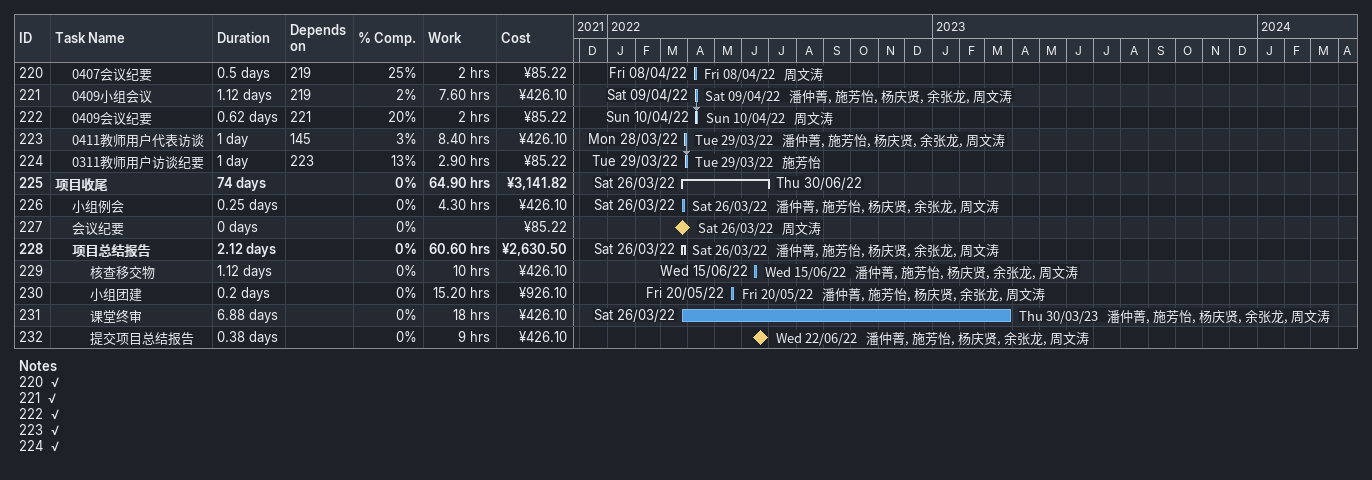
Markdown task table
| ID | Level | Task | Duration | Start | Finish | Predecessors | Resources | % complete | Work (h) | Cost (¥) |
|---|---|---|---|---|---|---|---|---|---|---|
| 220 | 2 | 0407会议纪要 | 0.5d | 2022-04-08 | 2022-04-08 | 219 | 周文涛 | 25 | 2 | 85.22 |
| 221 | 2 | 0409小组会议 | 1.12d | 2022-04-09 | 2022-04-09 | 219 | 潘仲菁, 施芳怡, 杨庆贤, 余张龙, 周文涛 | 2 | 7.60 | 426.10 |
| 222 | 2 | 0409会议纪要 | 0.62d | 2022-04-10 | 2022-04-10 | 221 | 周文涛 | 20 | 2 | 85.22 |
| 223 | 2 | 0411教师用户代表访谈 | 1d | 2022-03-28 | 2022-03-29 | 145 | 潘仲菁, 施芳怡, 杨庆贤, 余张龙, 周文涛 | 3 | 8.40 | 426.10 |
| 224 | 2 | 0311教师用户访谈纪要 | 1d | 2022-03-29 | 2022-03-29 | 223 | 施芳怡 | 13 | 2.90 | 85.22 |
| 225 | 1 | **项目收尾** | 74d | 2022-03-26 | 2022-06-30 |  |  | 0 | 64.90 | 3141.82 |
| 226 | 2 | 小组例会 | 0.25d | 2022-03-26 | 2022-03-26 |  | 潘仲菁, 施芳怡, 杨庆贤, 余张龙, 周文涛 | 0 | 4.30 | 426.10 |
| 227 | 2 | 会议纪要 | 0d | 2022-03-26 | 2022-03-26 |  | 周文涛 | 0 |  | 85.22 |
| 228 | 2 | **项目总结报告** | 2.12d | 2022-03-26 | 2022-03-26 |  | 潘仲菁, 施芳怡, 杨庆贤, 余张龙, 周文涛 | 0 | 60.60 | 2630.50 |
| 229 | 3 | 核查移交物 | 1.12d | 2022-06-15 | 2022-06-15 |  | 潘仲菁, 施芳怡, 杨庆贤, 余张龙, 周文涛 | 0 | 10 | 426.10 |
| 230 | 3 | 小组团建 | 0.2d | 2022-05-20 | 2022-05-20 |  | 潘仲菁, 施芳怡, 杨庆贤, 余张龙, 周文涛 | 0 | 15.20 | 926.10 |
| 231 | 3 | 课堂终审 | 6.88d | 2022-03-26 | 2023-03-30 |  | 潘仲菁, 施芳怡, 杨庆贤, 余张龙, 周文涛 | 0 | 18 | 426.10 |
| 232 | 3 | 提交项目总结报告 | 0.38d | 2022-06-22 | 2022-06-22 |  | 潘仲菁, 施芳怡, 杨庆贤, 余张龙, 周文涛 | 0 | 9 | 426.10 |

Notes
- 220: √
- 221: √
- 222: √
- 223: √
- 224: √
